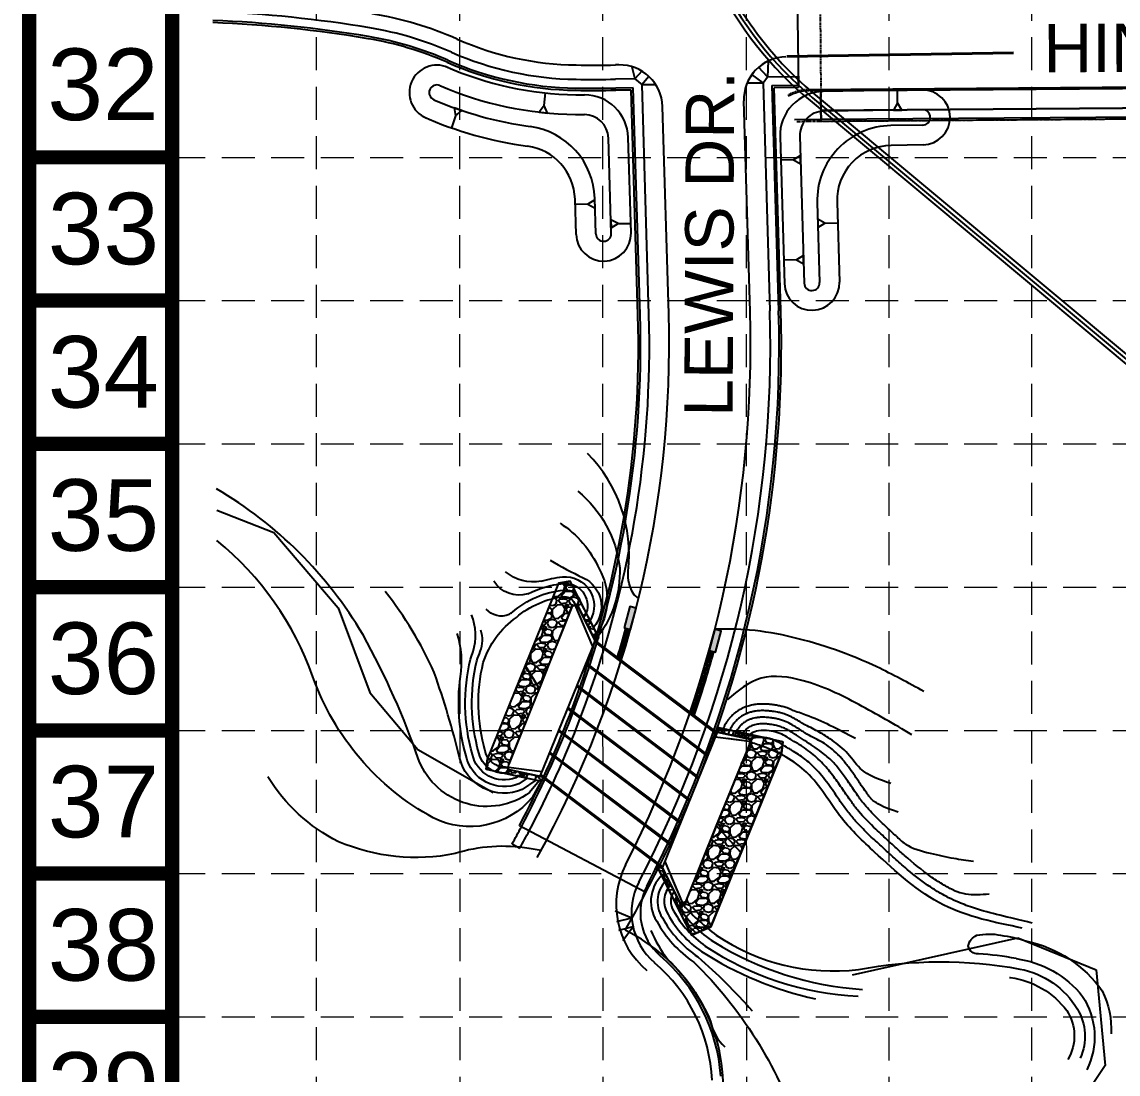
# Model space of a CAD drawing. Header units: inches. Extents: x 4451 to 7062, y 10245 to 14418.
# Drawn here: x 4450.6 to 4948.9, y 11849.8 to 12328 of the extents above; entities that cross this region are included whole.
import ezdxf
from ezdxf.enums import TextEntityAlignment as Align

# ---------------------------------------------------------------- set-up
doc = ezdxf.new("R2010")
doc.units = ezdxf.units.IN
doc.header["$MEASUREMENT"] = 0
for name, pattern in [('HIDDEN', [0.375, 0.25, -0.125]), ('x14305ebs$0$DASHED', [0.75, 0.5, -0.25]), ('x14305ebs$0$PHANTOM', [2.5, 1.25, -0.25, 0.25, -0.25, 0.25, -0.25]), ('x14305pbs$0$PHANTOM', [2.5, 1.25, -0.25, 0.25, -0.25, 0.25, -0.25])]:
    doc.linetypes.add(name, pattern=pattern)
for name, color, linetype in [('BASE', 7, 'Continuous'), ('BNDYphase', 7, 'Continuous'), ('BOUNDARY', 7, 'Continuous'), ('CONT-1', 7, 'Continuous'), ('grid', 9, 'HIDDEN'), ('P-100YRDRNG-ESMT', 7, 'Continuous'), ('p-BC', 7, 'Continuous'), ('P-BERM', 7, 'Continuous'), ('P-BOXCULVERT', 7, 'Continuous'), ('P-STM', 7, 'Continuous'), ('p-stm-cl', 7, 'Continuous'), ('p-stm-inlet', 7, 'Continuous'), ('P-WALK', 7, 'Continuous'), ('RIP-RAP', 7, 'Continuous'), ('ROW', 150, 'Continuous'), ('STNAMES', 3, 'Continuous'), ('x14305ebs$0$E-ADJ-LINES', 251, 'x14305ebs$0$PHANTOM'), ('x14305ebs$0$E-BC', 251, 'Continuous'), ('x14305ebs$0$E-FC', 251, 'x14305ebs$0$DASHED'), ('x14305ebs$0$E-WALK', 251, 'Continuous'), ('x14305pbs$0$BOUNDARY', 8, 'x14305pbs$0$PHANTOM'), ('x14305pbs$0$p-BC', 1, 'Continuous'), ('x14305pbs$0$P-FC', 1, 'Continuous'), ('x14305pbs$0$p-swk', 1, 'Continuous'), ('x14305pbs$0$PARC', 1, 'Continuous'), ('x14305pbs$0$ROW', 1, 'x14305pbs$0$PHANTOM'), ('x14305pbs$0$STNAMES', 1, 'Continuous')]:
    doc.layers.add(name, color=color, linetype=linetype)
doc.layers.add('ERO-MAT-OL', color=6, linetype='Continuous', plot=False)
doc.layers.add('x14305pbs$0$area-sidewalk', color=13, linetype='Continuous', plot=False)
doc.styles.get("Standard").update_dxf_attribs({"font": 'ARIAL.TTF'})
pattern_1 = [(228.453876, (91.5399, -11.1431), (-79.30477785, -90.613198797), [1.34536, -133.19088]), (185.410776, (90.64764, -12.15), (119.919473896, 10.923395333), [2.30868, -228.55925]), (132.951476, (88.34925, -12.3677), (100.843741682, -109.227012606), [1.62788, -161.16032]), (267.714776, (84.4686, -14.89767), (8.460033024, 200.071057939), [2.10238, -208.13558]), (293.274776, (84.3848, -16.9984), (-50.922395705, 119.611499904), [2.06155, -204.09373]), (357.714776, (85.1994, -18.89216), (-200.071057939, 8.460033024), [2.10238, -208.13558]), (38.135276, (87.3001, -18.976), (-129.226406723, -100.99770153), [2.78029, -275.24849]), (72.696376, (89.48694, -17.2591), (68.304439827, 220.532315059), [2.62488, -259.86321]), (121.870676, (90.26767, -14.75302), (-80.998471492, 129.380245345), [2.1095, -208.84073]), (175.677476, (89.15384, -12.96155), (110.073730917, -9.152821993), [2.40832, -118.00763]), (222.838476, (86.75238, -12.78003), (-119.14972142, -110.920440445), [3.11448, -308.33375]), (139.255176, (94.3691, -14.9215), (-70.45984432, 59.45932425), [1.06301, -105.23844]), (171.910276, (93.5637, -14.22763), (130.15009448, -18.998726573), [2.02237, -200.21511]), (225.441076, (91.5615, -13.943), (0.0769816, -9.9997068), [1.41421, -12.72792]), (203.639676, (90.8523, -12.7485), (49.84455256, 20.38432831), [0.76158, -75.39615]), (292.242476, (90.1546, -13.0538), (-10.23064744, 29.92213226), [1.07703, -52.77462]), (31.404876, (90.5623, -14.0507), (29.84512801, 20.23037668), [1.74929, -56.56023]), (162.006176, (92.0553, -13.1392), (20.07639314, -9.8457246), [1.26491, -30.35787]), (16.830576, (84.35476, -13.0985), (99.7661148, 30.768853742), [1.772, -175.42845]), (70.787276, (86.05086, -12.5854), (-39.15197011, -110.30468772), [1.48661, -147.17408]), (293.639676, (92.0399, -11.1393), (-20.38432831, 49.84455256), [1.52315, -74.63458]), (344.051576, (92.65066, -12.5346), (-100.228002922, 29.229222585), [1.772, -175.42845]), (339.885076, (84.4025, -19.2983), (-50.15249966, 19.61445949), [1.7088, -83.73124]), (295.216176, (86.00706, -19.886), (-50.845237547, 109.61186768), [1.43178, -141.74643]), (67.242476, (92.2169, -21.1382), (19.61451294, 50.15247893), [1.52315, -74.63458]), (17.795076, (92.8061, -19.73363), (-129.68824239, -40.999519963), [1.67631, -165.95424]), (69.885076, (87.317, -21.1759), (-19.61445949, -50.15249966), [0.8544, -84.58564]), (101.750976, (91.6169, -21.1428), (-10.30760623, 39.9218409), [0.5099, -50.48029]), (166.404876, (91.513, -20.6436), (30.0760979, -9.7687396), [2.06155, -39.1695]), (186.450076, (89.50926, -20.159), (99.920052898, 10.769512253), [1.9105, -189.13923]), (304.131176, (90.5692, -14.9507), (-10.1536801, 19.9224213), [1.44222, -34.61329]), (353.598276, (91.3784, -16.1445), (170.148920044, -18.690801205), [2.51794, -249.27563]), (61.386476, (93.8806, -16.4253), (-39.45994421, -70.305855826), [1.02956, -101.92674]), (90.44108, (94.374, -15.521), (-10.076685, 9.922722), [0.6, -9.4]), (120.697476, (89.30696, -19.8606), (40.537634596, -69.6900246), [1.38924, -137.5352]), (48.453876, (88.59774, -18.666), (79.30477785, 90.613198797), [2.69072, -131.84552]), (0.44108, (90.382, -16.652), (9.922722, 10.076685), [2.6, -7.4]), (325.745876, (92.9822, -16.6322), (-100.535850918, 69.22819694), [1.58114, -156.53274]), (254.495676, (94.2891, -17.5221), (-9.6917764, -40.07579755), [1.45602, -71.34508]), (208.087076, (93.8999, -18.9252), (-189.224512136, -101.459762962), [2.37065, -234.69474]), (175.867176, (91.80842, -20.0413), (-130.073134664, 8.998891625), [2.50799, -248.29074])]

msp = doc.modelspace()

# ---------------------------------------------------------------- hatches: boundary and pattern name
at = {"layer": 'RIP-RAP'}
h = msp.add_hatch(dxfattribs=at)
h.set_pattern_fill('GRAVEL', color=1, scale=10, angle=0.4411, style=0)
h.set_pattern_definition(pattern_1)
h.paths.add_polyline_path([(4700.68, 12062.38), (4702.9, 12063.32), (4711.21, 12046.85), (4712.03, 12049.65), (4699.87, 12073.76), (4694.53, 12072.85), (4679.34, 12035.43), (4685.82, 12024.82)])
h = msp.add_hatch(dxfattribs=at)
h.set_pattern_fill('GRAVEL', color=1, scale=10, angle=0.4411, style=0)
h.set_pattern_definition(pattern_1)
h.paths.add_polyline_path([(4685.82, 12024.82), (4679.34, 12035.43), (4662.2, 11993.23), (4661.59, 11988.32), (4670.48, 11986.38), (4671.65, 11988.17), (4671.96, 11990.69)])
h = msp.add_hatch(dxfattribs=at)
h.set_pattern_fill('GRAVEL', color=1, scale=10, angle=0.4411, style=0)
h.set_pattern_definition(pattern_1)
edge = h.paths.add_edge_path()
edge.add_arc((4263.32, 12180.84), 532.5, 340.7579, 340.9746, ccw=False)
edge.add_line((4766.07, 12005.35), (4781.5, 12001.99))
edge.add_line((4781.5, 12001.99), (4784.32, 12003.42))
edge.add_line((4784.32, 12003.42), (4766.73, 12007.25))
h.paths.add_polyline_path([(4795.83, 11995.66), (4796.46, 12000.77), (4784.32, 12003.42), (4781.5, 12001.99), (4781.19, 11999.47), (4766.26, 11962.72), (4777.46, 11950.43)])
h.paths.add_polyline_path([(4777.46, 11950.43), (4766.26, 11962.72), (4752.2, 11928.08), (4749.98, 11927.15), (4749.56, 11923.54), (4754.9, 11912.94), (4763.75, 11916.68)])
edge = h.paths.add_edge_path()
edge.add_line((4741.67, 11943.61), (4741.63, 11943.52))
edge.add_line((4741.63, 11943.52), (4740.45, 11944.41))
edge.add_arc((4263.32, 12180.84), 532.5, 333.4695, 333.6402, ccw=False)
edge.add_line((4739.75, 11942.99), (4749.56, 11923.54))
edge.add_line((4749.56, 11923.54), (4749.98, 11927.15))
edge.add_line((4749.98, 11927.15), (4741.67, 11943.61))
h = msp.add_hatch(dxfattribs=at)
h.set_pattern_fill('GRAVEL', color=1, scale=10, angle=0.4411, style=0)
h.set_pattern_definition(pattern_1)
edge = h.paths.add_edge_path()
edge.add_line((4671.65, 11988.17), (4670.48, 11986.38))
edge.add_line((4670.48, 11986.38), (4686.81, 11982.82))
edge.add_arc((4263.32, 12180.84), 467.5, 334.939, 335.1556)
edge.add_line((4687.55, 11984.42), (4687.03, 11984.82))
edge.add_line((4687.03, 11984.82), (4671.65, 11988.17))

# ---------------------------------------------------------------- linework, layer by layer
at = {"layer": 'BASE', "const_width": 6.51}
for points in [[(7058.31, 10247.97), (7058.31, 14415.11), (4453.85, 14415.11), (4453.85, 10247.97)], [(6993.2, 10313.08), (6993.2, 14349.99), (4518.96, 14349.99), (4518.96, 10313.08)]]:
    msp.add_lwpolyline(points, close=True, dxfattribs=at)
for points in [[(4518.96, 12266.43), (4453.85, 12266.43)], [(4518.96, 12201.31), (4453.85, 12201.31)], [(4518.96, 12136.2), (4453.85, 12136.2)], [(4518.96, 12071.09), (4453.85, 12071.09)], [(4518.96, 12005.98), (4453.85, 12005.98)], [(4518.96, 11940.87), (4453.85, 11940.87)], [(4518.96, 11875.76), (4453.85, 11875.76)]]:
    msp.add_lwpolyline(points, dxfattribs=at)
at = {"layer": 'BNDYphase'}
for p, q in [((4802.58, 12363.19), (4803.58, 12298.2)), ((4803.58, 12298.2), (4792.55, 12298.03)), ((4795.58, 12196.76), (4792.55, 12298.03))]:
    msp.add_line(p, q, dxfattribs=at)
msp.add_arc((4263.32, 12180.84), 532.5, 337.317, 1.7131, dxfattribs=at)
at = {"layer": 'BOUNDARY'}
for p, q in [((4734.26, 11932.3), (4676.77, 11962.64)), ((4828.12, 11894.8), (4903.36, 11911.62)), ((4903.36, 11911.62), (4938.94, 11897.13)), ((4938.94, 11897.13), (4942.97, 11853.6)), ((4942.97, 11853.6), (4883.8, 11765.28))]:
    msp.add_line(p, q, dxfattribs=at)
for centre, radius, start, end in [((4263.32, 12180.84), 467.5, 332.1765, 338.949), ((4263.32, 12180.84), 532.5, 330.071, 332.1765), ((4689.44, 11843.41), 80, 0.03, 63.7614), ((4689.44, 11843.41), 80, 0.03, 63.7614)]:
    msp.add_arc(centre, radius, start, end, dxfattribs=at)
at = {"layer": 'CONT-1', "color": 35, "flags": 128}
for points in [[(4730.92, 12065.99), (4728.91, 12067.62, -0.157325), (4726.14, 12078.27, 0.229124), (4707.7, 12131.84)], [(4685.75, 11983.05), (4681.36, 11977.69, -0.485557), (4631.16, 11992.04, 0.044127), (4605.66, 12049.4, 0.127724), (4539.09, 12115.73, 0.127724)], [(4703.34, 12114.7, -0.195136), (4722.33, 12079.82, -0.173614), (4712.5, 12048.73, -0.291573)], [(4695.22, 12100.11, -0.147082), (4712.99, 12079.4, -0.291518), (4711.66, 12049.67, -0.522837)], [(4686.66, 11982.85), (4682.59, 11975.49, -0.349053), (4637.59, 11966.19, -0.185084), (4582.87, 12030.37, 0.135603), (4539.27, 12092.28, 0.135603)], [(4690.77, 12083.32, 0.027257), (4705.73, 12075.38, -0.494498), (4710.46, 12052.77, -0.494498)], [(4680.59, 12068.01, -0.333636), (4665.06, 12073.79)], [(4686.62, 12073.72, -0.226485), (4670.47, 12078.09)], [(4686.62, 12073.72, -0.050845), (4696.29, 12075.73, -0.61159), (4708.87, 12055.92, -0.61159)], [(4684.22, 11983.38), (4677.99, 11979.09, -0.467631), (4649.57, 11993.62, 0.023366), (4638.06, 12032.21, 0.062512), (4615.71, 12069.14)], [(4672.07, 12058.62, -0.010609), (4673.54, 12059.71, -0.152156), (4696.88, 12069.76, -0.339853), (4704.26, 12065.06, -0.339853)], [(4680.59, 12068.01, -0.092015), (4696.59, 12072.74, -0.542969), (4707.15, 12059.33, -0.542969)], [(4671.78, 11989.2), (4670.12, 11989.01, -0.331068), (4661.21, 11996.56, -0.128509), (4660.29, 12036.8, -0.162861), (4675.39, 12057.35, -0.152254), (4697.07, 12066.76, -0.343412), (4702.06, 12062.96, -1.050289)], [(4672.07, 12058.62, -0.326302), (4661.61, 12061.13, -1.57136)], [(4655.71, 12041.77, 0.169583), (4654.99, 12058.47, 8.952267)], [(4680.21, 11984.26), (4676.54, 11981.74, -0.463909), (4652.48, 11994.35, -0.102223), (4649.93, 12030.39, 0.117762), (4648.47, 12049.99)], [(4658.96, 12041.77, 0.162459), (4659.27, 12051.57, 8.952267)], [(4676.19, 11985.13), (4675.12, 11984.4, -0.459171), (4655.39, 11995.08, -0.128671), (4654.5, 12038.41, -0.019307), (4655.71, 12041.77)], [(4670.52, 11986.45, -0.371267), (4658.3, 11995.81, -0.128647), (4657.4, 12037.61, -0.02577), (4658.96, 12041.77)], [(4686.64, 11951.41), (4681.11, 11952.24, 0.120657), (4647.5, 11949.94, -0.150857), (4594.45, 11955.39, -0.139439), (4562.38, 11984.93)], [(4742.84, 11941.29, 0.387293), (4739.16, 11919.22, 0.11244), (4756, 11900.62, -0.119508), (4803.42, 11825.17, -0.033638)], [(4744.23, 11938.55, 0.376365), (4741.73, 11920.78, 0.113614), (4757.84, 11902.99, -0.033789), (4782.54, 11878.53, 0.088796)], [(4745.63, 11935.76, 0.358875), (4744.3, 11922.34, 0.113895), (4759.51, 11905.48, 0.088706), (4811.32, 11883.94, 0.132576)], [(4747.08, 11932.88, 0.326273), (4746.86, 11923.91, 0.114429), (4761.2, 11907.96, 0.135452), (4830.69, 11885.16)], [(4748.34, 11930.4, 0.262292), (4749.59, 11925.17, 0.102847), (4765.06, 11909.86, 0.121663), (4832.68, 11888.22)], [(4750.81, 11927.5), (4751.47, 11926.33, 0.049011), (4766.22, 11912.93, 0.181975), (4830.84, 11897.32, -0.091676), (4904.16, 11897.5, -0.216385), (4930.41, 11879.29, -0.243977), (4931.73, 11857.05, -6.818463)], [(4736.51, 11915.09, 0.070742), (4744.27, 11901.8, -0.103687), (4763.64, 11873.63, 0.15405), (4770.06, 11862.1)], [(4902.51, 11902.24, 0.034486), (4885.39, 11904.37, -0.382757), (4880.8, 11907.98, -0.269824), (4884.7, 11912.85, -0.098834), (4895.51, 11912.89, -9.482178)], [(4895.51, 11912.89, -0.043471), (4907.4, 11910.16, -0.189811), (4941.7, 11887.53, -0.129283), (4945.68, 11868.06)], [(4902.51, 11902.24, -0.195999), (4932.73, 11885.06, -0.267701), (4934.64, 11851.71)], [(4899.56, 11893.65, -0.000252), (4900, 11893.63, -0.202412), (4925.52, 11878.64, -0.284757), (4926.11, 11856.38)]]:
    msp.add_lwpolyline(points, format="xyb", dxfattribs=at)
for points in [[(4686.69, 11985.08), (4686.48, 11984.94)], [(4739.72, 11944.87), (4738.5, 11942.67)]]:
    msp.add_lwpolyline(points, dxfattribs=at)
at = {"layer": 'CONT-1', "flags": 128}
for points in [[(4736.51, 11915.09, 0.070742), (4744.27, 11901.8, -0.103687), (4763.64, 11873.63, 0.15405), (4770.06, 11862.1)], [(4902.51, 11902.24, 0.034486), (4885.39, 11904.37, -0.382757), (4880.8, 11907.98, -0.269824), (4884.7, 11912.85, -0.098834), (4895.51, 11912.89, -9.482178)], [(4895.51, 11912.89, -0.043471), (4907.4, 11910.16, -0.189811), (4941.7, 11887.53, -0.129283), (4945.68, 11868.06)], [(4902.51, 11902.24, -0.195999), (4932.73, 11885.06, -0.267701), (4934.64, 11851.71)], [(4899.56, 11893.65, -0.000252), (4900, 11893.63, -0.202412), (4925.52, 11878.64, -0.284757), (4926.11, 11856.38)]]:
    msp.add_lwpolyline(points, format="xyb", dxfattribs=at)
at = {"layer": 'CONT-1', "color": 35}
for points in [[(4860.6, 12023.65), (4839.17, 12034.83), (4801.04, 12048.24), (4781.37, 12051.56), (4765.58, 12052.06)], [(4855.15, 12004.01), (4831.09, 12017.71), (4805.66, 12028.56), (4786.68, 12029.66), (4771.27, 12020.06)], [(4800.73, 12015.23), (4806.95, 12013.09), (4817.77, 12008.41), (4829.47, 12002.37)], [(4801, 12001.27), (4794.22, 12004.9), (4790.22, 12005.74), (4785.47, 12005.81), (4782.14, 12004.49), (4780.31, 12002.25)], [(4822.37, 11994.28), (4815.46, 11999.96), (4808.55, 12003.59), (4804.29, 12006.29)], [(4845.55, 11981.84), (4831.72, 11988.66), (4825.21, 11996.29), (4817.87, 12002.13), (4812.35, 12005.56), (4805.93, 12008.8)], [(4905.33, 11916.13), (4869.64, 11926.58), (4838.2, 11950.67), (4823.28, 11966.01), (4807.32, 11986.93), (4787.35, 11998.67), (4781.35, 12000.7)], [(4799.07, 11997.76), (4795.7, 11999.84), (4791.51, 12001.93), (4786.83, 12002.8), (4783.07, 12002.43), (4781.45, 12002)], [(4819.14, 11991.9), (4814.1, 11996.07), (4806.39, 12001.33), (4802.64, 12003.78)], [(4847.96, 11957.99), (4852.13, 11954.42), (4863.47, 11950.13), (4874.2, 11947.86), (4883.1, 11946.54)], [(4874.44, 11933.12), (4879.55, 11931.75), (4890.23, 11931.67)]]:
    msp.add_spline(points, degree=3, dxfattribs=at)
for points, knots in [([(4800.73, 12015.23), (4800.36, 12015.4), (4799.98, 12015.56), (4799.21, 12015.87), (4798.82, 12016.01), (4798.08, 12016.27), (4797.73, 12016.38), (4797.04, 12016.59), (4796.7, 12016.68), (4796.04, 12016.86), (4795.71, 12016.94), (4794.76, 12017.15), (4794.15, 12017.27), (4793.2, 12017.43), (4792.83, 12017.49), (4792.17, 12017.58), (4791.87, 12017.62), (4791.26, 12017.7), (4790.95, 12017.74), (4790.28, 12017.81), (4789.93, 12017.84), (4788.69, 12017.93), (4787.72, 12017.97), (4785.9, 12017.92), (4785.09, 12017.86), (4783.62, 12017.67), (4782.98, 12017.57), (4781.63, 12017.27), (4780.92, 12017.08), (4779.75, 12016.69), (4779.3, 12016.53), (4778.39, 12016.15), (4777.92, 12015.93), (4776.96, 12015.43), (4776.47, 12015.15), (4775.74, 12014.67), (4775.49, 12014.5), (4774.85, 12014.03), (4774.46, 12013.72), (4773.75, 12013.09), (4773.42, 12012.78), (4772.84, 12012.18), (4772.57, 12011.89), (4772.22, 12011.49), (4772.12, 12011.36), (4771.93, 12011.13), (4771.83, 12011.02), (4771.68, 12010.81), (4771.61, 12010.73), (4771.46, 12010.53), (4771.38, 12010.42), (4771.21, 12010.18), (4771.13, 12010.06), (4770.95, 12009.8), (4770.86, 12009.67), (4770.6, 12009.24), (4770.43, 12008.96), (4770.12, 12008.38), (4769.97, 12008.09), (4769.79, 12007.73), (4769.76, 12007.66), (4769.66, 12007.44), (4769.59, 12007.3), (4769.5, 12007.11), (4769.49, 12007.07), (4769.43, 12006.95), (4769.4, 12006.88), (4769.35, 12006.77), (4769.34, 12006.74), (4769.3, 12006.65), (4769.28, 12006.59), (4769.22, 12006.47), (4769.19, 12006.4), (4769.15, 12006.29), (4769.15, 12006.28), (4769.12, 12006.2), (4769.09, 12006.15), (4769.04, 12005.99), (4769, 12005.88), (4768.92, 12005.63), (4768.88, 12005.49), (4768.8, 12005.21), (4768.76, 12005.07), (4768.72, 12004.92)], [5.966828, 5.966828, 5.966828, 5.966828, 6.704664, 6.704664, 7.409961, 7.409961, 8.015021, 8.015021, 8.620081, 8.620081, 9.225142, 9.225142, 10.435262, 10.435262, 11.221155, 11.221155, 11.923788, 11.923788, 12.62642, 12.62642, 13.329053, 13.329053, 15.010144, 15.010144, 16.241788, 16.241788, 17.139373, 17.139373, 18.036957, 18.036957, 18.564066, 18.564066, 19.091174, 19.091174, 19.618282, 19.618282, 19.883475, 19.883475, 20.298683, 20.298683, 20.713891, 20.713891, 21.129099, 21.129099, 21.315759, 21.315759, 21.502419, 21.502419, 21.638805, 21.638805, 21.775191, 21.775191, 21.911578, 21.911578, 22.047964, 22.047964, 22.320737, 22.320737, 22.59351, 22.59351, 22.658961, 22.658961, 22.789864, 22.789864, 22.824293, 22.824293, 22.893151, 22.893151, 22.917226, 22.917226, 22.941301, 22.941301, 22.965375, 22.965375, 22.971742, 22.971742, 22.978109, 22.978109, 22.988553, 22.988553, 22.998997, 22.998997, 23.006263, 23.006263, 23.006263, 23.006263]), ([(4805.93, 12008.8), (4805.59, 12009.02), (4805.24, 12009.25), (4804.15, 12009.95), (4803.35, 12010.45), (4801.6, 12011.46), (4800.65, 12011.98), (4799.15, 12012.65), (4798.69, 12012.85), (4797.85, 12013.17), (4797.49, 12013.3), (4796.74, 12013.55), (4796.37, 12013.66), (4795.31, 12013.96), (4794.64, 12014.11), (4793.52, 12014.34), (4793.05, 12014.42), (4792.32, 12014.53), (4792.03, 12014.57), (4791.47, 12014.65), (4791.18, 12014.69), (4790.59, 12014.76), (4790.28, 12014.79), (4789.63, 12014.85), (4789.3, 12014.88), (4788.24, 12014.94), (4787.48, 12014.96), (4785.87, 12014.91), (4785.03, 12014.84), (4783.66, 12014.64), (4783.15, 12014.54), (4782.08, 12014.29), (4781.52, 12014.13), (4780.32, 12013.71), (4779.66, 12013.44), (4778.57, 12012.89), (4778.16, 12012.66), (4777.46, 12012.22), (4777.18, 12012.02), (4776.69, 12011.66), (4776.48, 12011.49), (4776.08, 12011.15), (4775.89, 12010.98), (4775.53, 12010.64), (4775.36, 12010.48), (4774.9, 12010), (4774.62, 12009.69), (4774.24, 12009.22), (4774.12, 12009.06), (4773.93, 12008.82), (4773.88, 12008.75), (4773.77, 12008.6), (4773.71, 12008.52), (4773.54, 12008.28), (4773.42, 12008.1), (4773.19, 12007.73), (4773.08, 12007.54), (4772.8, 12007.04), (4772.64, 12006.73), (4772.44, 12006.32), (4772.4, 12006.23), (4772.28, 12005.98), (4772.2, 12005.8), (4772.11, 12005.59), (4772.1, 12005.57), (4772.08, 12005.51), (4772.05, 12005.46), (4772, 12005.33), (4771.97, 12005.26), (4771.88, 12005.03), (4771.81, 12004.87), (4771.62, 12004.14)], [0, 0, 0, 0, 1.179154, 1.179154, 3.537461, 3.537461, 5.895768, 5.895768, 6.891972, 6.891972, 7.623698, 7.623698, 8.355424, 8.355424, 9.752134, 9.752134, 10.790141, 10.790141, 11.460458, 11.460458, 12.173262, 12.173262, 12.886065, 12.886065, 13.598869, 13.598869, 15.06071, 15.06071, 16.494915, 16.494915, 17.30846, 17.30846, 18.122006, 18.122006, 19.021382, 19.021382, 19.564927, 19.564927, 19.930243, 19.930243, 20.2048, 20.2048, 20.479357, 20.479357, 20.753914, 20.753914, 21.285402, 21.285402, 21.602097, 21.602097, 21.715181, 21.715181, 21.828266, 21.828266, 22.054434, 22.054434, 22.280603, 22.280603, 22.625412, 22.625412, 22.712, 22.712, 22.885174, 22.885174, 22.906991, 22.906991, 22.938033, 22.938033, 22.969075, 22.969075, 23.006263, 23.006263, 23.006263, 23.006263]), ([(4804.29, 12006.29), (4803.93, 12006.52), (4803.57, 12006.76), (4802.44, 12007.48), (4801.64, 12007.98), (4799.91, 12008.97), (4798.98, 12009.45), (4797.46, 12010.11), (4796.92, 12010.32), (4796.07, 12010.61), (4795.77, 12010.71), (4795.17, 12010.88), (4794.88, 12010.96), (4794, 12011.18), (4793.43, 12011.3), (4792.33, 12011.5), (4791.8, 12011.58), (4790.92, 12011.7), (4790.57, 12011.74), (4789.82, 12011.82), (4789.43, 12011.86), (4788.18, 12011.95), (4787.25, 12011.97), (4785.73, 12011.89), (4785.18, 12011.83), (4784.21, 12011.68), (4783.8, 12011.61), (4782.95, 12011.41), (4782.52, 12011.29), (4781.63, 12011), (4781.18, 12010.82), (4780.26, 12010.4), (4779.79, 12010.14), (4779.08, 12009.69), (4778.84, 12009.52), (4778.4, 12009.18), (4778.21, 12009.02), (4777.85, 12008.71), (4777.68, 12008.55), (4777.15, 12008.02), (4776.84, 12007.66), (4776.49, 12007.23), (4776.42, 12007.14), (4776.2, 12006.84), (4776.03, 12006.61), (4775.69, 12006.07), (4775.53, 12005.78), (4775.19, 12005.13), (4775.03, 12004.77), (4774.8, 12004.25), (4774.75, 12004.15), (4774.51, 12003.53)], [0, 0, 0, 0, 1.242924, 1.242924, 3.728773, 3.728773, 6.214622, 6.214622, 7.478726, 7.478726, 8.152798, 8.152798, 8.82687, 8.82687, 10.175015, 10.175015, 11.523159, 11.523159, 12.460899, 12.460899, 13.398638, 13.398638, 15.395176, 15.395176, 16.495877, 16.495877, 17.266683, 17.266683, 18.037489, 18.037489, 18.808656, 18.808656, 19.579823, 19.579823, 19.986572, 19.986572, 20.313188, 20.313188, 20.639805, 20.639805, 21.40737, 21.40737, 21.615375, 21.615375, 22.045741, 22.045741, 22.476107, 22.476107, 22.906473, 22.906473, 23.006263, 23.006263, 23.006263, 23.006263]), ([(4802.64, 12003.78), (4802.28, 12004.01), (4801.92, 12004.25), (4800.8, 12004.97), (4800.02, 12005.46), (4798.59, 12006.27), (4797.95, 12006.6), (4796.62, 12007.22), (4795.92, 12007.5), (4794.48, 12007.97), (4793.77, 12008.16), (4792.37, 12008.45), (4791.68, 12008.56), (4790.69, 12008.7), (4790.38, 12008.74), (4789.74, 12008.81), (4789.42, 12008.85), (4788.43, 12008.93), (4787.74, 12008.96), (4786.34, 12008.93), (4785.64, 12008.87), (4784.19, 12008.64), (4783.43, 12008.46), (4782.04, 12007.94), (4781.41, 12007.64), (4780.6, 12007.09), (4780.41, 12006.95), (4780.03, 12006.64), (4779.85, 12006.48), (4779.36, 12005.99), (4779.08, 12005.66), (4778.42, 12004.82), (4778.09, 12004.33), (4777.47, 12002.86)], [0, 0, 0, 0, 1.274059, 1.274059, 3.822178, 3.822178, 5.742972, 5.742972, 7.654154, 7.654154, 9.529618, 9.529618, 11.405083, 11.405083, 12.283124, 12.283124, 13.161166, 13.161166, 14.917248, 14.917248, 16.608314, 16.608314, 18.29938, 18.29938, 19.690023, 19.690023, 20.142762, 20.142762, 20.595501, 20.595501, 21.500979, 21.500979, 23.006263, 23.006263, 23.006263, 23.006263]), ([(4874.44, 11933.12), (4873.54, 11933.56), (4872.65, 11934.02), (4870.85, 11935), (4869.94, 11935.53), (4867.21, 11937.18), (4865.41, 11938.36), (4859.64, 11942.46), (4855.73, 11945.69), (4850.43, 11950.34), (4849.03, 11951.6), (4846.66, 11953.75), (4845.7, 11954.64), (4843.73, 11956.45), (4842.72, 11957.38), (4840.76, 11959.2), (4839.79, 11960.11), (4835.98, 11963.74), (4833.31, 11966.46), (4830.53, 11969.76), (4830.13, 11970.25), (4829.39, 11971.17), (4829.05, 11971.61), (4828.38, 11972.5), (4828.04, 11972.96), (4827.02, 11974.36), (4826.34, 11975.32), (4824.41, 11978.13), (4823.13, 11980.03), (4820.4, 11983.92), (4818.94, 11985.9), (4816.51, 11988.85), (4815.65, 11989.84), (4813.82, 11991.78), (4812.85, 11992.74), (4810.83, 11994.57), (4809.79, 11995.43), (4807.66, 11997.07), (4806.57, 11997.84), (4804, 11999.54), (4802.51, 12000.43), (4801, 12001.27)], [38.488706, 38.488706, 38.488706, 38.488706, 41.906253, 41.906253, 45.455623, 45.455623, 52.554364, 52.554364, 68.42206, 68.42206, 74.128013, 74.128013, 78.066838, 78.066838, 82.132152, 82.132152, 86.197466, 86.197466, 98.506447, 98.506447, 100.646713, 100.646713, 102.501465, 102.501465, 104.356216, 104.356216, 108.065719, 108.065719, 114.819809, 114.819809, 121.573898, 121.573898, 125.006127, 125.006127, 128.438357, 128.438357, 131.870587, 131.870587, 135.302816, 135.302816, 139.812569, 139.812569, 139.812569, 139.812569]), ([(4909.9, 11918.38), (4904.11, 11919.91), (4899.54, 11920.87), (4891.15, 11922.89), (4887.3, 11923.94), (4881.1, 11925.98), (4878.68, 11926.87), (4874.81, 11928.51), (4873.32, 11929.2), (4870.12, 11930.82), (4868.4, 11931.77), (4865.02, 11933.83), (4863.35, 11934.93), (4858.41, 11938.41), (4855.2, 11940.96), (4850.2, 11945.21), (4848.37, 11946.81), (4845.01, 11949.84), (4843.47, 11951.25), (4841.05, 11953.48), (4840.17, 11954.29), (4838.44, 11955.9), (4837.57, 11956.7), (4835.02, 11959.12), (4833.37, 11960.73), (4830.56, 11963.65), (4829.38, 11964.93), (4827.64, 11966.97), (4827.04, 11967.69), (4825.3, 11969.9), (4824.17, 11971.46), (4821.93, 11974.67), (4820.81, 11976.32), (4817.95, 11980.47), (4816.17, 11982.97), (4813.29, 11986.47), (4812.35, 11987.53), (4810.58, 11989.36), (4809.76, 11990.15), (4808.06, 11991.66), (4807.19, 11992.38), (4804.5, 11994.45), (4802.62, 11995.7), (4800.15, 11997.16), (4799.61, 11997.46), (4799.07, 11997.76)], [0, 0, 0, 0, 13.849484, 13.849484, 26.087885, 26.087885, 34.215654, 34.215654, 39.472338, 39.472338, 45.762725, 45.762725, 52.053113, 52.053113, 64.633888, 64.633888, 71.948209, 71.948209, 78.184226, 78.184226, 81.742062, 81.742062, 85.299898, 85.299898, 92.41557, 92.41557, 97.902495, 97.902495, 100.88693, 100.88693, 106.8558, 106.8558, 112.82467, 112.82467, 121.665531, 121.665531, 125.622826, 125.622826, 128.742608, 128.742608, 131.86239, 131.86239, 138.101954, 138.101954, 139.812569, 139.812569, 139.812569, 139.812569]), ([(4848.92, 11968.79), (4841.37, 11971.11), (4838.67, 11973.27), (4837.18, 11974.27), (4836.8, 11974.72), (4836.08, 11975.6), (4835.75, 11976.03), (4835.06, 11976.92), (4834.72, 11977.38), (4833.65, 11978.83), (4832.92, 11979.88), (4831.14, 11982.46), (4830.06, 11984.06), (4828.07, 11986.92), (4827.2, 11988.15), (4825.34, 11990.65), (4824.35, 11991.93), (4822.98, 11993.57), (4822.68, 11993.93), (4822.37, 11994.28)], [94.395696, 94.395696, 94.395696, 94.395696, 97.499639, 97.499639, 99.74072, 99.74072, 101.859663, 101.859663, 103.978607, 103.978607, 108.216494, 108.216494, 113.887841, 113.887841, 117.874502, 117.874502, 121.861163, 121.861163, 122.946525, 122.946525, 122.946525, 122.946525]), ([(4847.96, 11957.99), (4847.81, 11958.13), (4847.65, 11958.27), (4846.64, 11959.21), (4845.77, 11960.01), (4844.08, 11961.58), (4843.24, 11962.35), (4841.62, 11963.89), (4840.82, 11964.65), (4837.95, 11967.46), (4836.01, 11969.49), (4833.83, 11972.05), (4833.4, 11972.56), (4832.66, 11973.48), (4832.35, 11973.88), (4831.72, 11974.71), (4831.4, 11975.14), (4830.45, 11976.44), (4829.8, 11977.36), (4827.8, 11980.25), (4826.39, 11982.35), (4823.71, 11986.15), (4822.49, 11987.81), (4820.52, 11990.28), (4819.85, 11991.09), (4819.14, 11991.9)], [77.349666, 77.349666, 77.349666, 77.349666, 77.982469, 77.982469, 81.493088, 81.493088, 85.003708, 85.003708, 88.514328, 88.514328, 98.018682, 98.018682, 100.413941, 100.413941, 102.24767, 102.24767, 104.081399, 104.081399, 107.708751, 107.708751, 115.11799, 115.11799, 120.571788, 120.571788, 123.205627, 123.205627, 123.205627, 123.205627])]:
    msp.add_open_spline(points, degree=3, knots=knots, dxfattribs=at)
at = {"layer": 'ERO-MAT-OL', "color": 7, "flags": 128}
msp.add_lwpolyline([(6008.56, 12342.21), (6008.56, 12342.21, -0.002375), (6008.65, 12344.93, -0.07934), (6008.65, 12344.93, -0.065478), (6008.65, 12344.93, -0.088297), (6008.65, 12344.93, 0.053705), (6008.65, 12344.93), (6008.65, 12344.93, -0.338008), (6020.06, 12329.98), (6020.11, 12194.3, -0.444557), (5998.62, 12174.9, -0.062335), (5761.07, 12229.68, 0.089956), (5146.5, 12336.27, -0.000671), (4813.46, 12334.15, -0.997318), (4813.36, 12347.7), (5146.4, 12350.27, -0.089956), (5765.89, 12242.83, 0.064568), (6008.61, 12187.99), (6008.56, 12342.21, -0.057215), (6008.56, 12342.21, 0.058085), (6008.56, 12342.21), (6008.56, 12342.21)], format="xyb", dxfattribs=at)
msp.add_lwpolyline([(5548.35, 12254.64, -0.434346), (5555.54, 12243.7), (5554.36, 12238.84, 0.060656), (5146.9, 12285.27), (4813.86, 12282.71), (4813.75, 12296.71), (5146.79, 12299.27, -0.05926)], format="xyb", close=True, dxfattribs=at)
at = {"layer": 'grid', "color": 252, "linetype": 'HIDDEN', "lineweight": 0, "ltscale": 60}
for p, q in [((4584.67, 10573.54), (4584.32, 14347.55)), ((4650.06, 10573.53), (4649.25, 14347.52)), ((4714.97, 10573.52), (4714.37, 14347.35)), ((4780.43, 10573.51), (4779.4, 14347.25)), ((4844.95, 10573.5), (4844.67, 14347.75)), ((4909.66, 10573.49), (4909.86, 14347.63)), ((4518.96, 12266.43), (6993.2, 12266.43)), ((4518.96, 12201.31), (6993.2, 12201.31)), ((4518.96, 12136.2), (6993.2, 12136.2)), ((4518.96, 12071.09), (6993.2, 12071.09)), ((4518.96, 12005.98), (6993.2, 12005.98)), ((4518.96, 11940.87), (6993.2, 11940.87)), ((4518.96, 11875.76), (6993.2, 11875.76))]:
    msp.add_line(p, q, dxfattribs=at)
at = {"layer": 'P-100YRDRNG-ESMT'}
for p, q in [((4539.16, 12106.05), (4565.12, 12095.94)), ((4565.12, 12095.94), (4594.28, 12061.61)), ((4594.28, 12061.61), (4608.71, 12023.12)), ((4608.71, 12023.12), (4630.59, 11997.27)), ((4630.59, 11997.27), (4664.82, 11977.7))]:
    msp.add_line(p, q, dxfattribs=at)
at = {"layer": 'p-BC'}
for p, q in [((4721.99, 12308.45), (4720.38, 12308.42)), ((4744.6, 12195.24), (4741.78, 12289.53)), ((4781.59, 12196.34), (4778.73, 12292.04))]:
    msp.add_line(p, q, dxfattribs=at)
for centre, radius, start, end in [((4583.31, 12172.39), 161.5, 66.2054, 80.539), ((4704.35, 12446.89), 138.5, 246.2054, 269.257), ((4710.7, 12936.85), 628.5, 269.25696, 270.88215), ((4722.29, 12288.95), 19.5, 1.7131, 90.8822), ((4798.22, 12292.62), 19.5, 90.8822, 181.7131), ((4263.32, 12180.84), 481.5, 331.1005, 1.7131), ((4263.32, 12180.84), 518.5, 332.9358, 1.7131), ((4760.22, 11926.96), 39.5, 152.9358, 229.7313)]:
    msp.add_arc(centre, radius, start, end, dxfattribs=at)
at = {"layer": 'P-BERM'}
for p, q in [((4687.99, 12289.99), (4688.65, 12295.74)), ((4859.83, 12297.07), (4814.9, 12296.38)), ((4848.61, 12291.14), (4848.57, 12296.92)), ((4859.97, 12288.07), (4815.04, 12287.38)), ((4647.76, 12285.3), (4645.85, 12279.84)), ((4860.08, 12281.07), (4845.58, 12280.85)), ((4718.5, 12231.87), (4717.2, 12275.19)), ((4727.49, 12232.14), (4726.2, 12275.46)), ((4795.22, 12275.78), (4797.22, 12209.01)), ((4804.21, 12276.05), (4806.21, 12209.28)), ((4860.22, 12272.07), (4845.72, 12271.85)), ((4801.29, 12265.26), (4795.51, 12265.14)), ((4702.5, 12231.39), (4702.02, 12247.49)), ((4707.86, 12245.1), (4702.07, 12244.98)), ((4711.5, 12231.66), (4711.02, 12247.76)), ((4812.12, 12245.83), (4813.21, 12209.49)), ((4821.12, 12246.1), (4822.2, 12209.76)), ((4721.61, 12236.29), (4727.39, 12236.41)), ((4815.64, 12236.57), (4821.43, 12236.69)), ((4802.65, 12219.84), (4796.87, 12219.72))]:
    msp.add_line(p, q, dxfattribs=at)
at = {"layer": 'P-BERM', "flags": 128}
for points in [[(4647.76, 12285.3), (4650.57, 12287.76), (4647.03, 12288.97)], [(4687.99, 12289.99), (4685.79, 12286.97), (4689.51, 12286.57)], [(4848.61, 12291.14), (4846.79, 12287.87), (4850.53, 12287.92)], [(4801.29, 12265.26), (4804.59, 12263.49), (4804.48, 12267.23)], [(4707.86, 12245.1), (4711.15, 12243.33), (4711.04, 12247.07)], [(4815.64, 12236.57), (4812.35, 12238.34), (4812.46, 12234.6)], [(4721.61, 12236.29), (4718.31, 12238.06), (4718.42, 12234.32)], [(4802.65, 12219.84), (4805.95, 12218.07), (4805.84, 12221.81)]]:
    msp.add_lwpolyline(points, close=True, dxfattribs=at)
at = {"layer": 'P-BERM'}
for centre, radius, start, end in [((4639.22, 12295.83), 12.5, 66.6751, 246.6751), ((4704.35, 12446.89), 152, 246.2054, 269.257), ((4639.22, 12295.83), 3.5, 66.6751, 246.6751), ((4704.35, 12446.89), 161, 246.6751, 269.257), ((4710.7, 12936.85), 642, 269.25696, 269.6109), ((4706.21, 12274.86), 20, 1.7131, 89.6109), ((4815.21, 12276.38), 20, 90.8822, 181.7131), ((4860.02, 12284.57), 12.5, 270.8822, 90.8822), ((4704.35, 12446.89), 168, 246.6751, 262.2289), ((4860.02, 12284.57), 3.5, 270.8822, 90.8822), ((4704.35, 12446.89), 177, 246.2054, 262.2289), ((4710.7, 12936.85), 651, 269.25696, 269.6109), ((4706.21, 12274.86), 11, 1.7131, 89.6109), ((4815.21, 12276.38), 11, 90.8822, 181.7131), ((4677.03, 12246.74), 34, 1.7131, 82.2289), ((4846.11, 12246.85), 34, 90.8822, 181.7131), ((4677.03, 12246.74), 25, 1.7131, 82.2289), ((4846.11, 12246.85), 25, 90.8822, 181.7131), ((4715, 12231.76), 12.5, 181.7131, 1.7131), ((4715, 12231.76), 3.5, 181.7131, 1.7131), ((4809.71, 12209.39), 12.5, 181.7131, 1.7131), ((4809.71, 12209.39), 3.5, 181.7131, 1.7131)]:
    msp.add_arc(centre, radius, start, end, dxfattribs=at)
at = {"layer": 'P-BOXCULVERT'}
for p, q in [((4798.35, 12312.62), (4901.28, 12314.21)), ((4798.36, 12312.12), (4901.29, 12313.71)), ((4712.99, 12047.75), (4699.87, 12073.76)), ((4700.68, 12062.38), (4671.96, 11990.69)), ((4700.68, 12062.38), (4702.9, 12063.32)), ((4710.06, 12044.03), (4702.06, 12062.96)), ((4711.21, 12046.85), (4702.9, 12063.32)), ((4711.21, 12046.85), (4686.25, 11985.4)), ((4766.36, 12004.41), (4710.98, 12046.29)), ((4766.59, 12004.96), (4711.21, 12046.85)), ((4762.24, 11994.26), (4706.86, 12036.15)), ((4762.46, 11994.81), (4707.08, 12036.7)), ((4758.12, 11984.11), (4702.74, 12026)), ((4758.34, 11984.67), (4702.96, 12026.55)), ((4754, 11973.96), (4698.62, 12015.85)), ((4754.22, 11974.52), (4698.84, 12016.41)), ((4749.87, 11963.81), (4694.49, 12005.7)), ((4750.1, 11964.37), (4694.72, 12006.26)), ((4766.65, 12005.11), (4741.63, 11943.52)), ((4781.5, 12001.99), (4766.07, 12005.35)), ((4781.5, 12001.99), (4767.64, 12005.01)), ((4781.19, 11999.47), (4752.2, 11928.08)), ((4781.37, 12000.96), (4765.75, 12002.9)), ((4781.37, 12000.96), (4771.24, 12002.22)), ((4781.5, 12001.99), (4781.19, 11999.47)), ((4781.5, 12001.99), (4781.19, 11999.47)), ((4745.75, 11953.67), (4690.37, 11995.55)), ((4745.98, 11954.22), (4690.6, 11996.11)), ((4671.65, 11988.17), (4671.96, 11990.69)), ((4671.65, 11988.17), (4671.96, 11990.69)), ((4671.78, 11989.2), (4687.02, 11987.3)), ((4671.65, 11988.17), (4685.5, 11985.15)), ((4671.65, 11988.17), (4687.03, 11984.82)), ((4741.63, 11943.52), (4686.25, 11985.4)), ((4741.86, 11944.07), (4686.48, 11985.96)), ((4742.82, 11946.43), (4750.81, 11927.5)), ((4741.67, 11943.61), (4749.98, 11927.15)), ((4745.76, 11939.47), (4750.81, 11927.5)), ((4752.2, 11928.08), (4749.98, 11927.15))]:
    msp.add_line(p, q, dxfattribs=at)
at = {"layer": 'P-STM', "color": 5}
for p, q in [((4811.17, 12294.87), (5108.81, 12046.69)), ((4808.92, 12292.19), (5106.58, 12044))]:
    msp.add_line(p, q, dxfattribs=at)
at = {"layer": 'P-STM', "color": 5, "flags": 128}
for points in [[(4725.04, 12052.4, -0.007121), (4721.19, 12039.3, -0.007121)], [(4726.48, 12051.99, -0.007404), (4722.46, 12038.34, -0.007263)]]:
    msp.add_lwpolyline(points, format="xyb", dxfattribs=at)
at = {"layer": 'P-STM', "color": 5}
for centre, radius, start, end in [((4915.71, 12420.26), 163.25, 197.3122, 230.1785), ((4915.71, 12420.26), 166.75, 206.0532, 230.1785), ((4263.32, 12180.84), 519.25, 341.2297, 344.4996), ((4263.32, 12180.84), 520.75, 341.175, 344.4996)]:
    msp.add_arc(centre, radius, start, end, dxfattribs=at)
at = {"layer": 'p-stm-cl', "color": 5}
msp.add_line((4810.05, 12293.53), (5107.7, 12045.35), dxfattribs=at)
at = {"layer": 'p-stm-cl', "color": 5, "flags": 128}
msp.add_lwpolyline([(4725.76, 12052.19, -0.007263), (4721.83, 12038.82, -0.007263)], format="xyb", dxfattribs=at)
at = {"layer": 'p-stm-cl', "color": 5}
for centre, radius, start, end in [((4915.71, 12420.26), 165, 180.8822, 230.1785), ((4263.32, 12180.84), 520, 341.2023, 344.4996)]:
    msp.add_arc(centre, radius, start, end, dxfattribs=at)
at = {"layer": 'p-stm-inlet', "color": 5, "flags": 128}
for points in [[(4724.34, 12052.57), (4727.24, 12051.8), (4729.81, 12061.47), (4726.91, 12062.24)], [(4762.97, 12042.26), (4765.87, 12041.48), (4768.47, 12051.14), (4765.57, 12051.92)]]:
    msp.add_lwpolyline(points, close=True, dxfattribs=at)
at = {"layer": 'p-stm-inlet', "color": 5}
for points in [[(4724.34, 12052.57), (4727.24, 12051.8), (4726.91, 12062.24), (4729.81, 12061.47)], [(4762.97, 12042.26), (4765.87, 12041.48), (4765.57, 12051.92), (4768.47, 12051.14)]]:
    msp.add_solid(points, dxfattribs=at)
at = {"layer": 'P-WALK'}
for p, q in [((4789.75, 12310.18), (4789.49, 12302.99)), ((4727.9, 12307.63), (4729.15, 12302.06)), ((4732.43, 12305.61), (4729.15, 12302.06)), ((4735.63, 12303.18), (4732.47, 12299.41)), ((4787.48, 12300.29), (4782.46, 12304.1)), ((4782.81, 12304.58), (4783.52, 12305.43)), ((4789.49, 12302.99), (4785.48, 12307.39)), ((4787.48, 12300.29), (4789.49, 12302.99)), ((4789.49, 12302.99), (4803.5, 12303.2)), ((4803.56, 12299.2), (4803.5, 12303.2)), ((4729.15, 12302.06), (4720.48, 12301.92)), ((4728.52, 12298.05), (4720.54, 12297.92)), ((4731.61, 12194.85), (4728.52, 12298.05)), ((4729.15, 12302.06), (4732.48, 12299.41)), ((4738.8, 12299.33), (4732.48, 12299.41)), ((4735.61, 12194.97), (4732.48, 12299.41)), ((4737.14, 12301.59), (4736.4, 12302.42)), ((4780.28, 12300.28), (4787.48, 12300.29)), ((4787.48, 12300.29), (4790.58, 12196.61)), ((4791.52, 12299.02), (4803.56, 12299.2)), ((4791.52, 12299.02), (4794.58, 12196.73)), ((4673.48, 11954.43), (4676.98, 11952.49)), ((4720.32, 11924.02), (4727.8, 11920.8)), ((4720.32, 11924.02), (4727.8, 11920.8)), ((4721, 11919.07), (4727.8, 11920.8)), ((4721, 11919.07), (4727.8, 11920.8)), ((4721.99, 11915.19), (4728.39, 11916.82)), ((4721.99, 11915.19), (4728.39, 11916.82)), ((4723.75, 11910.51), (4728.39, 11916.82)), ((4723.75, 11910.51), (4728.39, 11916.82))]:
    msp.add_line(p, q, dxfattribs=at)
for centre, radius, start, end in [((4513.45, 11753.17), 580, 80.53897, 87.63193), ((4513.45, 11753.17), 576, 80.53897, 87.61241), ((4583.31, 12172.39), 155, 66.2054, 80.539), ((4583.31, 12172.39), 151, 66.2054, 80.539), ((4704.35, 12446.89), 145, 246.2054, 269.257), ((4704.35, 12446.89), 149, 246.2054, 269.257), ((4798.21, 12292.61), 19.5, 115.7061, 156.8415), ((4722.29, 12288.95), 19.5, 32.1662, 73.3016), ((4710.7, 12936.85), 639, 269.25696, 270.88215), ((4710.7, 12936.85), 635, 269.25696, 270.88215), ((4263.32, 12180.84), 468.5, 338.949, 1.7131), ((4263.32, 12180.84), 472.5, 338.949, 1.7131), ((4263.32, 12180.84), 527.5, 332.4731, 1.7131), ((4263.32, 12180.84), 531.5, 332.4731, 1.7131), ((4263.32, 12180.84), 468.5, 332.1765, 338.949), ((4263.32, 12180.84), 472.5, 332.1765, 338.949), ((4256.24, 12184.58), 476.5, 331.1005, 332.1765), ((4263.32, 12180.84), 472.5, 331.1005, 332.1765), ((4757.71, 11923.19), 30, 152.4731, 229.4455), ((4757.71, 11923.19), 26, 152.4731, 229.4455), ((4689.44, 11843.41), 75, 2.7136, 49.4455), ((4689.44, 11843.41), 75, 2.7136, 49.4455), ((4689.44, 11843.41), 79, 3.8856, 49.4455), ((4689.44, 11843.41), 79, 3.8856, 49.4455)]:
    msp.add_arc(centre, radius, start, end, dxfattribs=at)
at = {"layer": 'RIP-RAP'}
for p, q in [((4796.46, 12000.77), (4766.5, 12007.31)), ((4796.46, 12000.77), (4795.83, 11995.66)), ((4795.83, 11995.66), (4763.75, 11916.68)), ((4661.59, 11988.32), (4662.2, 11993.23)), ((4661.59, 11988.32), (4686.81, 11982.82)), ((4739.75, 11942.99), (4754.9, 11912.94)), ((4763.75, 11916.68), (4754.9, 11912.94)), ((4763.75, 11916.68), (4754.9, 11912.94))]:
    msp.add_line(p, q, dxfattribs=at)
at = {"layer": 'RIP-RAP', "flags": 128}
for points in [[(4700.68, 12062.38), (4700.68, 12062.38), (4702.9, 12063.32), (4711.21, 12046.85), (4712.03, 12049.65), (4699.87, 12073.76), (4694.53, 12072.85), (4679.34, 12035.43), (4685.82, 12024.82)], [(4685.82, 12024.82), (4679.34, 12035.43), (4662.2, 11993.23), (4661.59, 11988.32), (4670.48, 11986.38), (4671.65, 11988.17), (4671.96, 11990.69)], [(4795.83, 11995.66), (4796.46, 12000.77), (4784.32, 12003.42), (4781.5, 12001.99), (4781.19, 11999.47), (4766.26, 11962.72), (4777.46, 11950.43)], [(4777.46, 11950.43), (4766.26, 11962.72), (4752.2, 11928.08), (4749.98, 11927.15), (4749.56, 11923.54), (4754.9, 11912.94), (4763.75, 11916.68)]]:
    msp.add_lwpolyline(points, close=True, dxfattribs=at)
for points in [[(4766.73, 12007.25, -0.000946), (4766.07, 12005.35), (4781.5, 12001.99), (4784.32, 12003.42)], [(4671.65, 11988.17), (4670.48, 11986.38), (4686.81, 11982.82, 0.000945), (4687.55, 11984.42), (4687.03, 11984.82)], [(4741.67, 11943.61), (4741.63, 11943.52), (4740.45, 11944.41, -0.000745), (4739.75, 11942.99), (4749.56, 11923.54), (4749.98, 11927.15)]]:
    msp.add_lwpolyline(points, format="xyb", close=True, dxfattribs=at)
at = {"layer": 'ROW', "color": 7}
for p, q in [((4727.55, 12297.03), (4720.56, 12296.92)), ((4730.61, 12194.82), (4727.55, 12297.03))]:
    msp.add_line(p, q, dxfattribs=at)
for centre, radius, start, end in [((4513.45, 11753.17), 575, 80.53897, 87.60749), ((4583.31, 12172.39), 150, 66.2054, 80.539), ((4704.35, 12446.89), 150, 246.2054, 269.257), ((4710.7, 12936.85), 640, 269.25696, 270.88215), ((4263.32, 12180.84), 467.5, 338.949, 1.7131), ((4263.32, 12180.84), 532.5, 332.1765, 337.317)]:
    msp.add_arc(centre, radius, start, end, dxfattribs=at)
at = {"layer": 'x14305ebs$0$E-ADJ-LINES', "color": 7}
for p, q in [((4813.36, 12347.7), (4813.86, 12282.71)), ((4813.86, 12282.71), (4802.83, 12282.62))]:
    msp.add_line(p, q, dxfattribs=at)
at = {"layer": 'x14305ebs$0$E-BC', "color": 7}
msp.add_arc((4808.45, 12277.17), 19.5, 90.4411, 119.215, dxfattribs=at)
at = {"layer": 'x14305ebs$0$E-FC', "color": 7}
msp.add_arc((4808.45, 12277.17), 20, 90.4411, 118.5641, dxfattribs=at)
at = {"layer": 'x14305ebs$0$E-WALK', "color": 7}
for p, q in [((4801.81, 12283.61), (4813.85, 12283.71)), ((4813.85, 12283.71), (4813.82, 12287.71))]:
    msp.add_line(p, q, dxfattribs=at)
at = {"layer": 'x14305pbs$0$area-sidewalk', "color": 7, "flags": 128}
msp.add_lwpolyline([(4813.82, 12287.71), (4813.85, 12283.71), (5146.89, 12286.27, -0.060731), (5555.09, 12239.69), (5556.03, 12243.58, 0.060733), (5146.86, 12290.27), (4813.82, 12287.71)], format="xyb", dxfattribs=at)
at = {"layer": 'x14305pbs$0$BOUNDARY', "color": 7}
for p, q in [((4813.36, 12347.7), (4813.86, 12282.71)), ((4813.86, 12282.71), (4802.83, 12282.62))]:
    msp.add_line(p, q, dxfattribs=at)
at = {"layer": 'x14305pbs$0$p-BC', "color": 7}
msp.add_line((5146.79, 12299.27), (4808.3, 12296.66), dxfattribs=at)
at = {"layer": 'x14305pbs$0$P-FC', "color": 7}
msp.add_line((5146.78, 12299.77), (4808.3, 12297.16), dxfattribs=at)
at = {"layer": 'x14305pbs$0$p-swk', "color": 7, "flags": 128}
for points in [[(4813.82, 12287.71), (5146.86, 12290.27, -0.060733), (5556.03, 12243.58, -0.060659)], [(4813.85, 12283.71), (5146.89, 12286.27, -0.060731), (5555.09, 12239.69, -0.060657)]]:
    msp.add_lwpolyline(points, format="xyb", dxfattribs=at)
at = {"layer": 'x14305pbs$0$PARC', "color": 7, "flags": 128}
msp.add_lwpolyline([(6173.67, 12011.94), (6173.63, 12118.81), (6099.04, 12118.78, -0.088101), (5743.53, 12181.79, 0.089956), (5146.9, 12285.27), (4944.85, 12283.72), (4886.42, 12283.27)], format="xyb", dxfattribs=at)
at = {"layer": 'x14305pbs$0$ROW', "color": 7}
msp.add_line((5146.9, 12285.27), (4813.86, 12282.71), dxfattribs=at)

# ---------------------------------------------------------------- texts
at = {"layer": 'BASE'}
for s, p in [('32', (4487.45, 12299.62)), ('33', (4487.65, 12234.07)), ('34', (4487.65, 12168.96)), ('35', (4487.65, 12103.85)), ('36', (4487.65, 12038.74)), ('37', (4487.65, 11973.62)), ('38', (4487.65, 11908.51)), ('39', (4487.65, 11843.4))]:
    msp.add_text(s, height=32.556, dxfattribs=at).set_placement(p, align=Align.MIDDLE_CENTER)
at = {"layer": 'STNAMES', "color": 7}
msp.add_text('LEWIS DR.', height=22, rotation=89.7022, dxfattribs=at).set_placement((4773.65, 12148.49))
at = {"layer": 'x14305pbs$0$STNAMES', "color": 7}
msp.add_text('HINNANT DR.', height=22, rotation=0.1527, dxfattribs=at).set_placement((4914.93, 12305.09))

doc.saveas('drawing.dxf')
